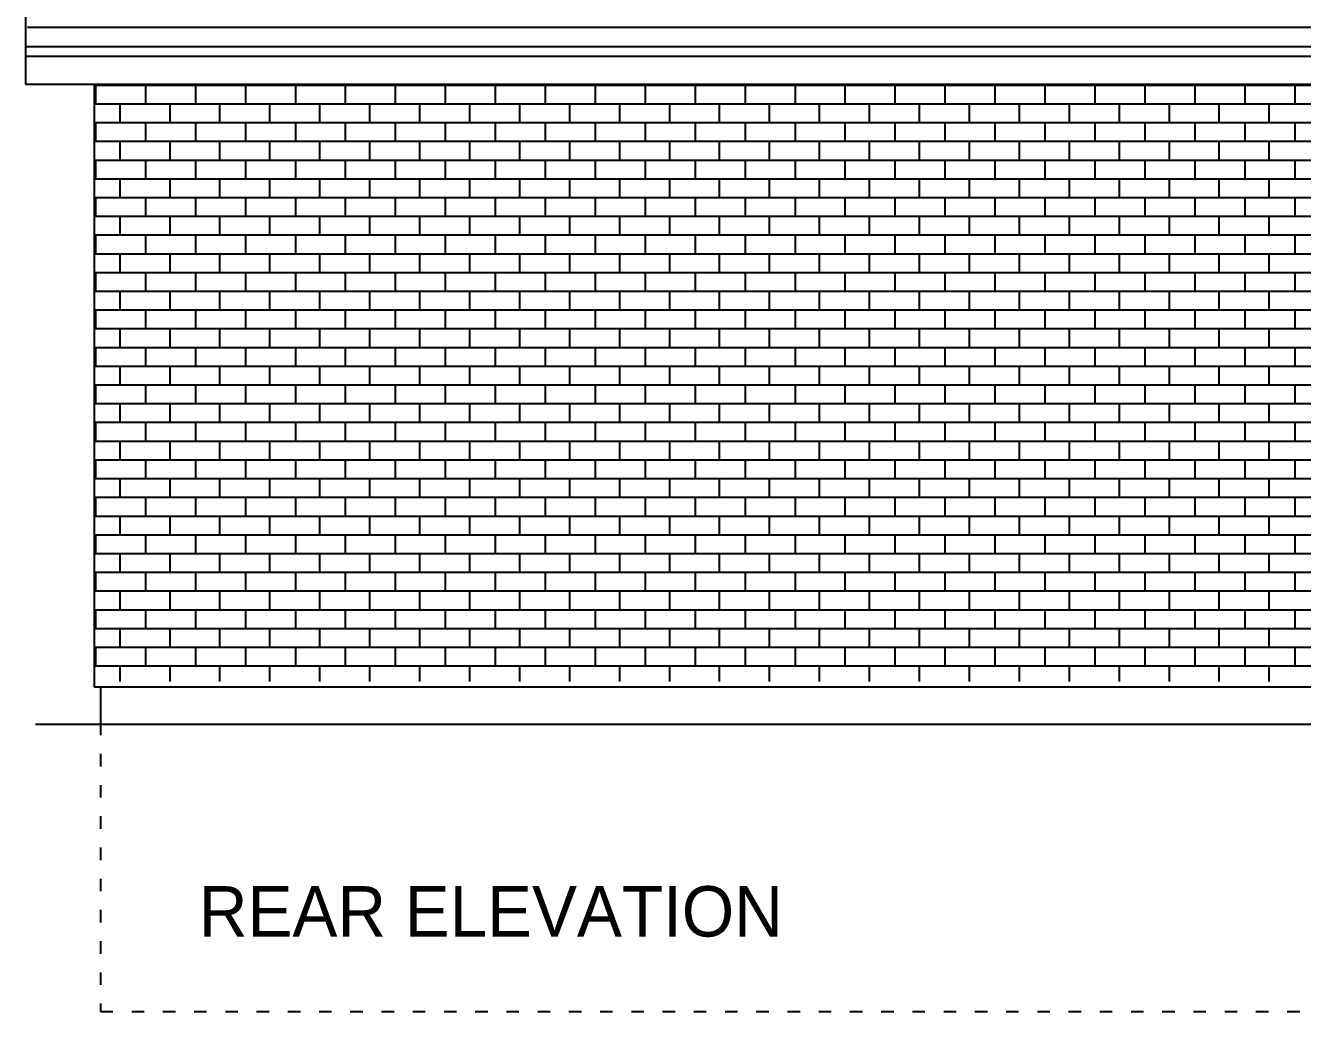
# Model space of a CAD drawing. Extents: x -51 to 454, y 1104 to 1419.
# Drawn here: x -51 to 153.4, y 1104.5 to 1262.4 of the extents above; entities that cross this region are included whole.
import ezdxf

# ---------------------------------------------------------------- set-up
doc = ezdxf.new("R2010")
doc.units = 0
doc.linetypes.add('SMALL', pattern=[5, 2, -3])
for name, color, linetype in [('LAYER_15', 15, 'CONTINUOUS'), ('LAYER_2', 2, 'CONTINUOUS'), ('LAYER_4', 4, 'CONTINUOUS')]:
    doc.layers.add(name, color=color, linetype=linetype)

msp = doc.modelspace()

# ---------------------------------------------------------------- linework, layer by layer
at = {"layer": 'LAYER_15'}
for p, q in [((-50.68, 1262.13), (9.32, 1262.13)), ((9.32, 1262.13), (69.32, 1262.13)), ((69.32, 1262.13), (129.32, 1262.13)), ((129.32, 1262.13), (189.32, 1262.13)), ((-39.8, 1252.84), (-15.8, 1252.84)), ((-39.8, 1252.84), (-39.8, 1249.84)), ((-31.8, 1252.84), (-31.8, 1249.84)), ((-23.8, 1252.84), (-23.8, 1249.84)), ((-15.8, 1252.84), (8.2, 1252.84)), ((-15.8, 1252.84), (-15.8, 1249.84)), ((-7.8, 1252.84), (-7.8, 1249.84)), ((0.2, 1252.84), (0.2, 1249.84)), ((8.2, 1252.84), (32.2, 1252.84)), ((8.2, 1252.84), (8.2, 1249.84)), ((16.2, 1252.84), (16.2, 1249.84)), ((24.2, 1252.84), (24.2, 1249.84)), ((32.2, 1252.84), (56.2, 1252.84)), ((32.2, 1252.84), (32.2, 1249.84)), ((40.2, 1252.84), (40.2, 1249.84)), ((48.2, 1252.84), (48.2, 1249.84)), ((56.2, 1252.84), (80.2, 1252.84)), ((56.2, 1252.84), (56.2, 1249.84)), ((64.2, 1252.84), (64.2, 1249.84)), ((72.2, 1252.84), (72.2, 1249.84)), ((80.2, 1252.84), (104.2, 1252.84)), ((80.2, 1252.84), (80.2, 1249.84)), ((88.2, 1252.84), (88.2, 1249.84)), ((96.2, 1252.84), (96.2, 1249.84)), ((104.2, 1252.84), (128.2, 1252.84)), ((104.2, 1252.84), (104.2, 1249.84)), ((112.2, 1252.84), (112.2, 1249.84)), ((120.2, 1252.84), (120.2, 1249.84)), ((128.2, 1252.84), (152.2, 1252.84)), ((128.2, 1252.84), (128.2, 1249.84)), ((136.2, 1252.84), (136.2, 1249.84)), ((144.2, 1252.84), (144.2, 1249.84)), ((152.2, 1252.84), (176.2, 1252.84)), ((152.2, 1252.84), (152.2, 1249.84)), ((-39.8, 1249.84), (-15.8, 1249.84)), ((-35.92, 1249.84), (-35.92, 1246.84)), ((-27.92, 1249.84), (-27.92, 1246.84)), ((-19.92, 1249.84), (-19.92, 1246.84)), ((-15.8, 1249.84), (8.2, 1249.84)), ((-11.92, 1249.84), (-11.92, 1246.84)), ((-3.92, 1249.84), (-3.92, 1246.84)), ((4.08, 1249.84), (4.08, 1246.84)), ((8.2, 1249.84), (32.2, 1249.84)), ((12.08, 1249.84), (12.08, 1246.84)), ((20.08, 1249.84), (20.08, 1246.84)), ((28.08, 1249.84), (28.08, 1246.84)), ((32.2, 1249.84), (56.2, 1249.84)), ((36.08, 1249.84), (36.08, 1246.84)), ((44.08, 1249.84), (44.08, 1246.84)), ((52.08, 1249.84), (52.08, 1246.84)), ((56.2, 1249.84), (80.2, 1249.84)), ((60.08, 1249.84), (60.08, 1246.84)), ((68.08, 1249.84), (68.08, 1246.84)), ((76.08, 1249.84), (76.08, 1246.84)), ((80.2, 1249.84), (104.2, 1249.84)), ((84.08, 1249.84), (84.08, 1246.84)), ((92.08, 1249.84), (92.08, 1246.84)), ((100.08, 1249.84), (100.08, 1246.84)), ((104.2, 1249.84), (128.2, 1249.84)), ((108.08, 1249.84), (108.08, 1246.84)), ((116.08, 1249.84), (116.08, 1246.84)), ((124.08, 1249.84), (124.08, 1246.84)), ((128.2, 1249.84), (152.2, 1249.84)), ((132.08, 1249.84), (132.08, 1246.84)), ((140.08, 1249.84), (140.08, 1246.84)), ((148.08, 1249.84), (148.08, 1246.84)), ((152.2, 1249.84), (176.2, 1249.84)), ((-39.8, 1246.84), (-15.8, 1246.84)), ((-39.8, 1246.84), (-39.8, 1243.84)), ((-31.8, 1246.84), (-31.8, 1243.84)), ((-23.8, 1246.84), (-23.8, 1243.84)), ((-15.8, 1246.84), (8.2, 1246.84)), ((-15.8, 1246.84), (-15.8, 1243.84)), ((-7.8, 1246.84), (-7.8, 1243.84)), ((0.2, 1246.84), (0.2, 1243.84)), ((8.2, 1246.84), (32.2, 1246.84)), ((8.2, 1246.84), (8.2, 1243.84)), ((16.2, 1246.84), (16.2, 1243.84)), ((24.2, 1246.84), (24.2, 1243.84)), ((32.2, 1246.84), (56.2, 1246.84)), ((32.2, 1246.84), (32.2, 1243.84)), ((40.2, 1246.84), (40.2, 1243.84)), ((48.2, 1246.84), (48.2, 1243.84)), ((56.2, 1246.84), (80.2, 1246.84)), ((56.2, 1246.84), (56.2, 1243.84)), ((64.2, 1246.84), (64.2, 1243.84)), ((72.2, 1246.84), (72.2, 1243.84)), ((80.2, 1246.84), (104.2, 1246.84)), ((80.2, 1246.84), (80.2, 1243.84)), ((88.2, 1246.84), (88.2, 1243.84)), ((96.2, 1246.84), (96.2, 1243.84)), ((104.2, 1246.84), (128.2, 1246.84)), ((104.2, 1246.84), (104.2, 1243.84)), ((112.2, 1246.84), (112.2, 1243.84)), ((120.2, 1246.84), (120.2, 1243.84)), ((128.2, 1246.84), (152.2, 1246.84)), ((128.2, 1246.84), (128.2, 1243.84)), ((136.2, 1246.84), (136.2, 1243.84)), ((144.2, 1246.84), (144.2, 1243.84)), ((152.2, 1246.84), (176.2, 1246.84)), ((152.2, 1246.84), (152.2, 1243.84)), ((-39.8, 1243.84), (-15.8, 1243.84)), ((-35.92, 1243.84), (-35.92, 1240.84)), ((-27.92, 1243.84), (-27.92, 1240.84)), ((-19.92, 1243.84), (-19.92, 1240.84)), ((-15.8, 1243.84), (8.2, 1243.84)), ((-11.92, 1243.84), (-11.92, 1240.84)), ((-3.92, 1243.84), (-3.92, 1240.84)), ((4.08, 1243.84), (4.08, 1240.84)), ((8.2, 1243.84), (32.2, 1243.84)), ((12.08, 1243.84), (12.08, 1240.84)), ((20.08, 1243.84), (20.08, 1240.84)), ((28.08, 1243.84), (28.08, 1240.84)), ((32.2, 1243.84), (56.2, 1243.84)), ((36.08, 1243.84), (36.08, 1240.84)), ((44.08, 1243.84), (44.08, 1240.84)), ((52.08, 1243.84), (52.08, 1240.84)), ((56.2, 1243.84), (80.2, 1243.84)), ((60.08, 1243.84), (60.08, 1240.84)), ((68.08, 1243.84), (68.08, 1240.84)), ((76.08, 1243.84), (76.08, 1240.84)), ((80.2, 1243.84), (104.2, 1243.84)), ((84.08, 1243.84), (84.08, 1240.84)), ((92.08, 1243.84), (92.08, 1240.84)), ((100.08, 1243.84), (100.08, 1240.84)), ((104.2, 1243.84), (128.2, 1243.84)), ((108.08, 1243.84), (108.08, 1240.84)), ((116.08, 1243.84), (116.08, 1240.84)), ((124.08, 1243.84), (124.08, 1240.84)), ((128.2, 1243.84), (152.2, 1243.84)), ((132.08, 1243.84), (132.08, 1240.84)), ((140.08, 1243.84), (140.08, 1240.84)), ((148.08, 1243.84), (148.08, 1240.84)), ((152.2, 1243.84), (176.2, 1243.84)), ((-39.8, 1240.84), (-15.8, 1240.84)), ((-39.8, 1240.84), (-39.8, 1237.84)), ((-31.8, 1240.84), (-31.8, 1237.84)), ((-23.8, 1240.84), (-23.8, 1237.84)), ((-15.8, 1240.84), (8.2, 1240.84)), ((-15.8, 1240.84), (-15.8, 1237.84)), ((-7.8, 1240.84), (-7.8, 1237.84)), ((0.2, 1240.84), (0.2, 1237.84)), ((8.2, 1240.84), (32.2, 1240.84)), ((8.2, 1240.84), (8.2, 1237.84)), ((16.2, 1240.84), (16.2, 1237.84)), ((24.2, 1240.84), (24.2, 1237.84)), ((32.2, 1240.84), (56.2, 1240.84)), ((32.2, 1240.84), (32.2, 1237.84)), ((40.2, 1240.84), (40.2, 1237.84)), ((48.2, 1240.84), (48.2, 1237.84)), ((56.2, 1240.84), (80.2, 1240.84)), ((56.2, 1240.84), (56.2, 1237.84)), ((64.2, 1240.84), (64.2, 1237.84)), ((72.2, 1240.84), (72.2, 1237.84)), ((80.2, 1240.84), (104.2, 1240.84)), ((80.2, 1240.84), (80.2, 1237.84)), ((88.2, 1240.84), (88.2, 1237.84)), ((96.2, 1240.84), (96.2, 1237.84)), ((104.2, 1240.84), (128.2, 1240.84)), ((104.2, 1240.84), (104.2, 1237.84)), ((112.2, 1240.84), (112.2, 1237.84)), ((120.2, 1240.84), (120.2, 1237.84)), ((128.2, 1240.84), (152.2, 1240.84)), ((128.2, 1240.84), (128.2, 1237.84)), ((136.2, 1240.84), (136.2, 1237.84)), ((144.2, 1240.84), (144.2, 1237.84)), ((152.2, 1240.84), (176.2, 1240.84)), ((152.2, 1240.84), (152.2, 1237.84)), ((-39.8, 1237.84), (-15.8, 1237.84)), ((-35.92, 1237.84), (-35.92, 1234.84)), ((-27.92, 1237.84), (-27.92, 1234.84)), ((-19.92, 1237.84), (-19.92, 1234.84)), ((-15.8, 1237.84), (8.2, 1237.84)), ((-11.92, 1237.84), (-11.92, 1234.84)), ((-3.92, 1237.84), (-3.92, 1234.84)), ((4.08, 1237.84), (4.08, 1234.84)), ((8.2, 1237.84), (32.2, 1237.84)), ((12.08, 1237.84), (12.08, 1234.84)), ((20.08, 1237.84), (20.08, 1234.84)), ((28.08, 1237.84), (28.08, 1234.84)), ((32.2, 1237.84), (56.2, 1237.84)), ((36.08, 1237.84), (36.08, 1234.84)), ((44.08, 1237.84), (44.08, 1234.84)), ((52.08, 1237.84), (52.08, 1234.84)), ((56.2, 1237.84), (80.2, 1237.84)), ((60.08, 1237.84), (60.08, 1234.84)), ((68.08, 1237.84), (68.08, 1234.84)), ((76.08, 1237.84), (76.08, 1234.84)), ((80.2, 1237.84), (104.2, 1237.84)), ((84.08, 1237.84), (84.08, 1234.84)), ((92.08, 1237.84), (92.08, 1234.84)), ((100.08, 1237.84), (100.08, 1234.84)), ((104.2, 1237.84), (128.2, 1237.84)), ((108.08, 1237.84), (108.08, 1234.84)), ((116.08, 1237.84), (116.08, 1234.84)), ((124.08, 1237.84), (124.08, 1234.84)), ((128.2, 1237.84), (152.2, 1237.84)), ((132.08, 1237.84), (132.08, 1234.84)), ((140.08, 1237.84), (140.08, 1234.84)), ((148.08, 1237.84), (148.08, 1234.84)), ((152.2, 1237.84), (176.2, 1237.84)), ((-39.8, 1234.84), (-15.8, 1234.84)), ((-39.8, 1234.84), (-39.8, 1231.84)), ((-31.8, 1234.84), (-31.8, 1231.84)), ((-23.8, 1234.84), (-23.8, 1231.84)), ((-15.8, 1234.84), (8.2, 1234.84)), ((-15.8, 1234.84), (-15.8, 1231.84)), ((-7.8, 1234.84), (-7.8, 1231.84)), ((0.2, 1234.84), (0.2, 1231.84)), ((8.2, 1234.84), (32.2, 1234.84)), ((8.2, 1234.84), (8.2, 1231.84)), ((16.2, 1234.84), (16.2, 1231.84)), ((24.2, 1234.84), (24.2, 1231.84)), ((32.2, 1234.84), (56.2, 1234.84)), ((32.2, 1234.84), (32.2, 1231.84)), ((40.2, 1234.84), (40.2, 1231.84)), ((48.2, 1234.84), (48.2, 1231.84)), ((56.2, 1234.84), (80.2, 1234.84)), ((56.2, 1234.84), (56.2, 1231.84)), ((64.2, 1234.84), (64.2, 1231.84)), ((72.2, 1234.84), (72.2, 1231.84)), ((80.2, 1234.84), (104.2, 1234.84)), ((80.2, 1234.84), (80.2, 1231.84)), ((88.2, 1234.84), (88.2, 1231.84)), ((96.2, 1234.84), (96.2, 1231.84)), ((104.2, 1234.84), (128.2, 1234.84)), ((104.2, 1234.84), (104.2, 1231.84)), ((112.2, 1234.84), (112.2, 1231.84)), ((120.2, 1234.84), (120.2, 1231.84)), ((128.2, 1234.84), (152.2, 1234.84)), ((128.2, 1234.84), (128.2, 1231.84)), ((136.2, 1234.84), (136.2, 1231.84)), ((144.2, 1234.84), (144.2, 1231.84)), ((152.2, 1234.84), (176.2, 1234.84)), ((152.2, 1234.84), (152.2, 1231.84)), ((-39.8, 1231.84), (-15.8, 1231.84)), ((-35.92, 1231.84), (-35.92, 1228.84)), ((-27.92, 1231.84), (-27.92, 1228.84)), ((-19.92, 1231.84), (-19.92, 1228.84)), ((-15.8, 1231.84), (8.2, 1231.84)), ((-11.92, 1231.84), (-11.92, 1228.84)), ((-3.92, 1231.84), (-3.92, 1228.84)), ((4.08, 1231.84), (4.08, 1228.84)), ((8.2, 1231.84), (32.2, 1231.84)), ((12.08, 1231.84), (12.08, 1228.84)), ((20.08, 1231.84), (20.08, 1228.84)), ((28.08, 1231.84), (28.08, 1228.84)), ((32.2, 1231.84), (56.2, 1231.84)), ((36.08, 1231.84), (36.08, 1228.84)), ((44.08, 1231.84), (44.08, 1228.84)), ((52.08, 1231.84), (52.08, 1228.84)), ((56.2, 1231.84), (80.2, 1231.84)), ((60.08, 1231.84), (60.08, 1228.84)), ((68.08, 1231.84), (68.08, 1228.84)), ((76.08, 1231.84), (76.08, 1228.84)), ((80.2, 1231.84), (104.2, 1231.84)), ((84.08, 1231.84), (84.08, 1228.84)), ((92.08, 1231.84), (92.08, 1228.84)), ((100.08, 1231.84), (100.08, 1228.84)), ((104.2, 1231.84), (128.2, 1231.84)), ((108.08, 1231.84), (108.08, 1228.84)), ((116.08, 1231.84), (116.08, 1228.84)), ((124.08, 1231.84), (124.08, 1228.84)), ((128.2, 1231.84), (152.2, 1231.84)), ((132.08, 1231.84), (132.08, 1228.84)), ((140.08, 1231.84), (140.08, 1228.84)), ((148.08, 1231.84), (148.08, 1228.84)), ((152.2, 1231.84), (176.2, 1231.84)), ((-39.8, 1228.84), (-15.8, 1228.84)), ((-39.8, 1228.84), (-39.8, 1225.84)), ((-31.8, 1228.84), (-31.8, 1225.84)), ((-23.8, 1228.84), (-23.8, 1225.84)), ((-15.8, 1228.84), (8.2, 1228.84)), ((-15.8, 1228.84), (-15.8, 1225.84)), ((-7.8, 1228.84), (-7.8, 1225.84)), ((0.2, 1228.84), (0.2, 1225.84)), ((8.2, 1228.84), (32.2, 1228.84)), ((8.2, 1228.84), (8.2, 1225.84)), ((16.2, 1228.84), (16.2, 1225.84)), ((24.2, 1228.84), (24.2, 1225.84)), ((32.2, 1228.84), (56.2, 1228.84)), ((32.2, 1228.84), (32.2, 1225.84)), ((40.2, 1228.84), (40.2, 1225.84)), ((48.2, 1228.84), (48.2, 1225.84)), ((56.2, 1228.84), (80.2, 1228.84)), ((56.2, 1228.84), (56.2, 1225.84)), ((64.2, 1228.84), (64.2, 1225.84)), ((72.2, 1228.84), (72.2, 1225.84)), ((80.2, 1228.84), (104.2, 1228.84)), ((80.2, 1228.84), (80.2, 1225.84)), ((88.2, 1228.84), (88.2, 1225.84)), ((96.2, 1228.84), (96.2, 1225.84)), ((104.2, 1228.84), (128.2, 1228.84)), ((104.2, 1228.84), (104.2, 1225.84)), ((112.2, 1228.84), (112.2, 1225.84)), ((120.2, 1228.84), (120.2, 1225.84)), ((128.2, 1228.84), (152.2, 1228.84)), ((128.2, 1228.84), (128.2, 1225.84)), ((136.2, 1228.84), (136.2, 1225.84)), ((144.2, 1228.84), (144.2, 1225.84)), ((152.2, 1228.84), (176.2, 1228.84)), ((152.2, 1228.84), (152.2, 1225.84)), ((-39.8, 1225.84), (-15.8, 1225.84)), ((-35.92, 1225.84), (-35.92, 1222.84)), ((-27.92, 1225.84), (-27.92, 1222.84)), ((-19.92, 1225.84), (-19.92, 1222.84)), ((-15.8, 1225.84), (8.2, 1225.84)), ((-11.92, 1225.84), (-11.92, 1222.84)), ((-3.92, 1225.84), (-3.92, 1222.84)), ((4.08, 1225.84), (4.08, 1222.84)), ((8.2, 1225.84), (32.2, 1225.84)), ((12.08, 1225.84), (12.08, 1222.84)), ((20.08, 1225.84), (20.08, 1222.84)), ((28.08, 1225.84), (28.08, 1222.84)), ((32.2, 1225.84), (56.2, 1225.84)), ((36.08, 1225.84), (36.08, 1222.84)), ((44.08, 1225.84), (44.08, 1222.84)), ((52.08, 1225.84), (52.08, 1222.84)), ((56.2, 1225.84), (80.2, 1225.84)), ((60.08, 1225.84), (60.08, 1222.84)), ((68.08, 1225.84), (68.08, 1222.84)), ((76.08, 1225.84), (76.08, 1222.84)), ((80.2, 1225.84), (104.2, 1225.84)), ((84.08, 1225.84), (84.08, 1222.84)), ((92.08, 1225.84), (92.08, 1222.84)), ((100.08, 1225.84), (100.08, 1222.84)), ((104.2, 1225.84), (128.2, 1225.84)), ((108.08, 1225.84), (108.08, 1222.84)), ((116.08, 1225.84), (116.08, 1222.84)), ((124.08, 1225.84), (124.08, 1222.84)), ((128.2, 1225.84), (152.2, 1225.84)), ((132.08, 1225.84), (132.08, 1222.84)), ((140.08, 1225.84), (140.08, 1222.84)), ((148.08, 1225.84), (148.08, 1222.84)), ((152.2, 1225.84), (176.2, 1225.84)), ((-39.8, 1222.84), (-15.8, 1222.84)), ((-39.8, 1222.84), (-39.8, 1219.84)), ((-31.8, 1222.84), (-31.8, 1219.84)), ((-23.8, 1222.84), (-23.8, 1219.84)), ((-15.8, 1222.84), (8.2, 1222.84)), ((-15.8, 1222.84), (-15.8, 1219.84)), ((-7.8, 1222.84), (-7.8, 1219.84)), ((0.2, 1222.84), (0.2, 1219.84)), ((8.2, 1222.84), (32.2, 1222.84)), ((8.2, 1222.84), (8.2, 1219.84)), ((16.2, 1222.84), (16.2, 1219.84)), ((24.2, 1222.84), (24.2, 1219.84)), ((32.2, 1222.84), (56.2, 1222.84)), ((32.2, 1222.84), (32.2, 1219.84)), ((40.2, 1222.84), (40.2, 1219.84)), ((48.2, 1222.84), (48.2, 1219.84)), ((56.2, 1222.84), (80.2, 1222.84)), ((56.2, 1222.84), (56.2, 1219.84)), ((64.2, 1222.84), (64.2, 1219.84)), ((72.2, 1222.84), (72.2, 1219.84)), ((80.2, 1222.84), (104.2, 1222.84)), ((80.2, 1222.84), (80.2, 1219.84)), ((88.2, 1222.84), (88.2, 1219.84)), ((96.2, 1222.84), (96.2, 1219.84)), ((104.2, 1222.84), (128.2, 1222.84)), ((104.2, 1222.84), (104.2, 1219.84)), ((112.2, 1222.84), (112.2, 1219.84)), ((120.2, 1222.84), (120.2, 1219.84)), ((128.2, 1222.84), (152.2, 1222.84)), ((128.2, 1222.84), (128.2, 1219.84)), ((136.2, 1222.84), (136.2, 1219.84)), ((144.2, 1222.84), (144.2, 1219.84)), ((152.2, 1222.84), (176.2, 1222.84)), ((152.2, 1222.84), (152.2, 1219.84)), ((-39.8, 1219.84), (-15.8, 1219.84)), ((-35.92, 1219.84), (-35.92, 1216.84)), ((-27.92, 1219.84), (-27.92, 1216.84)), ((-19.92, 1219.84), (-19.92, 1216.84)), ((-15.8, 1219.84), (8.2, 1219.84)), ((-11.92, 1219.84), (-11.92, 1216.84)), ((-3.92, 1219.84), (-3.92, 1216.84)), ((4.08, 1219.84), (4.08, 1216.84)), ((8.2, 1219.84), (32.2, 1219.84)), ((12.08, 1219.84), (12.08, 1216.84)), ((20.08, 1219.84), (20.08, 1216.84)), ((28.08, 1219.84), (28.08, 1216.84)), ((32.2, 1219.84), (56.2, 1219.84)), ((36.08, 1219.84), (36.08, 1216.84)), ((44.08, 1219.84), (44.08, 1216.84)), ((52.08, 1219.84), (52.08, 1216.84)), ((56.2, 1219.84), (80.2, 1219.84)), ((60.08, 1219.84), (60.08, 1216.84)), ((68.08, 1219.84), (68.08, 1216.84)), ((76.08, 1219.84), (76.08, 1216.84)), ((80.2, 1219.84), (104.2, 1219.84)), ((84.08, 1219.84), (84.08, 1216.84)), ((92.08, 1219.84), (92.08, 1216.84)), ((100.08, 1219.84), (100.08, 1216.84)), ((104.2, 1219.84), (128.2, 1219.84)), ((108.08, 1219.84), (108.08, 1216.84)), ((116.08, 1219.84), (116.08, 1216.84)), ((124.08, 1219.84), (124.08, 1216.84)), ((128.2, 1219.84), (152.2, 1219.84)), ((132.08, 1219.84), (132.08, 1216.84)), ((140.08, 1219.84), (140.08, 1216.84)), ((148.08, 1219.84), (148.08, 1216.84)), ((152.2, 1219.84), (176.2, 1219.84)), ((-39.8, 1216.84), (-15.8, 1216.84)), ((-39.8, 1216.84), (-39.8, 1213.84)), ((-31.8, 1216.84), (-31.8, 1213.84)), ((-23.8, 1216.84), (-23.8, 1213.84)), ((-15.8, 1216.84), (8.2, 1216.84)), ((-15.8, 1216.84), (-15.8, 1213.84)), ((-7.8, 1216.84), (-7.8, 1213.84)), ((0.2, 1216.84), (0.2, 1213.84)), ((8.2, 1216.84), (32.2, 1216.84)), ((8.2, 1216.84), (8.2, 1213.84)), ((16.2, 1216.84), (16.2, 1213.84)), ((24.2, 1216.84), (24.2, 1213.84)), ((32.2, 1216.84), (56.2, 1216.84)), ((32.2, 1216.84), (32.2, 1213.84)), ((40.2, 1216.84), (40.2, 1213.84)), ((48.2, 1216.84), (48.2, 1213.84)), ((56.2, 1216.84), (80.2, 1216.84)), ((56.2, 1216.84), (56.2, 1213.84)), ((64.2, 1216.84), (64.2, 1213.84)), ((72.2, 1216.84), (72.2, 1213.84)), ((80.2, 1216.84), (104.2, 1216.84)), ((80.2, 1216.84), (80.2, 1213.84)), ((88.2, 1216.84), (88.2, 1213.84)), ((96.2, 1216.84), (96.2, 1213.84)), ((104.2, 1216.84), (128.2, 1216.84)), ((104.2, 1216.84), (104.2, 1213.84)), ((112.2, 1216.84), (112.2, 1213.84)), ((120.2, 1216.84), (120.2, 1213.84)), ((128.2, 1216.84), (152.2, 1216.84)), ((128.2, 1216.84), (128.2, 1213.84)), ((136.2, 1216.84), (136.2, 1213.84)), ((144.2, 1216.84), (144.2, 1213.84)), ((152.2, 1216.84), (176.2, 1216.84)), ((152.2, 1216.84), (152.2, 1213.84)), ((-39.8, 1213.84), (-15.8, 1213.84)), ((-35.92, 1213.84), (-35.92, 1210.84)), ((-27.92, 1213.84), (-27.92, 1210.84)), ((-19.92, 1213.84), (-19.92, 1210.84)), ((-15.8, 1213.84), (8.2, 1213.84)), ((-11.92, 1213.84), (-11.92, 1210.84)), ((-3.92, 1213.84), (-3.92, 1210.84)), ((4.08, 1213.84), (4.08, 1210.84)), ((8.2, 1213.84), (32.2, 1213.84)), ((12.08, 1213.84), (12.08, 1210.84)), ((20.08, 1213.84), (20.08, 1210.84)), ((28.08, 1213.84), (28.08, 1210.84)), ((32.2, 1213.84), (56.2, 1213.84)), ((36.08, 1213.84), (36.08, 1210.84)), ((44.08, 1213.84), (44.08, 1210.84)), ((52.08, 1213.84), (52.08, 1210.84)), ((56.2, 1213.84), (80.2, 1213.84)), ((60.08, 1213.84), (60.08, 1210.84)), ((68.08, 1213.84), (68.08, 1210.84)), ((76.08, 1213.84), (76.08, 1210.84)), ((80.2, 1213.84), (104.2, 1213.84)), ((84.08, 1213.84), (84.08, 1210.84)), ((92.08, 1213.84), (92.08, 1210.84)), ((100.08, 1213.84), (100.08, 1210.84)), ((104.2, 1213.84), (128.2, 1213.84)), ((108.08, 1213.84), (108.08, 1210.84)), ((116.08, 1213.84), (116.08, 1210.84)), ((124.08, 1213.84), (124.08, 1210.84)), ((128.2, 1213.84), (152.2, 1213.84)), ((132.08, 1213.84), (132.08, 1210.84)), ((140.08, 1213.84), (140.08, 1210.84)), ((148.08, 1213.84), (148.08, 1210.84)), ((152.2, 1213.84), (176.2, 1213.84)), ((-39.8, 1210.84), (-15.8, 1210.84)), ((-39.8, 1210.84), (-39.8, 1207.84)), ((-31.8, 1210.84), (-31.8, 1207.84)), ((-23.8, 1210.84), (-23.8, 1207.84)), ((-15.8, 1210.84), (8.2, 1210.84)), ((-15.8, 1210.84), (-15.8, 1207.84)), ((-7.8, 1210.84), (-7.8, 1207.84)), ((0.2, 1210.84), (0.2, 1207.84)), ((8.2, 1210.84), (32.2, 1210.84)), ((8.2, 1210.84), (8.2, 1207.84)), ((16.2, 1210.84), (16.2, 1207.84)), ((24.2, 1210.84), (24.2, 1207.84)), ((32.2, 1210.84), (56.2, 1210.84)), ((32.2, 1210.84), (32.2, 1207.84)), ((40.2, 1210.84), (40.2, 1207.84)), ((48.2, 1210.84), (48.2, 1207.84)), ((56.2, 1210.84), (80.2, 1210.84)), ((56.2, 1210.84), (56.2, 1207.84)), ((64.2, 1210.84), (64.2, 1207.84)), ((72.2, 1210.84), (72.2, 1207.84)), ((80.2, 1210.84), (104.2, 1210.84)), ((80.2, 1210.84), (80.2, 1207.84)), ((88.2, 1210.84), (88.2, 1207.84)), ((96.2, 1210.84), (96.2, 1207.84)), ((104.2, 1210.84), (128.2, 1210.84)), ((104.2, 1210.84), (104.2, 1207.84)), ((112.2, 1210.84), (112.2, 1207.84)), ((120.2, 1210.84), (120.2, 1207.84)), ((128.2, 1210.84), (152.2, 1210.84)), ((128.2, 1210.84), (128.2, 1207.84)), ((136.2, 1210.84), (136.2, 1207.84)), ((144.2, 1210.84), (144.2, 1207.84)), ((152.2, 1210.84), (176.2, 1210.84)), ((152.2, 1210.84), (152.2, 1207.84)), ((-39.8, 1207.84), (-15.8, 1207.84)), ((-35.92, 1207.84), (-35.92, 1204.84)), ((-27.92, 1207.84), (-27.92, 1204.84)), ((-19.92, 1207.84), (-19.92, 1204.84)), ((-15.8, 1207.84), (8.2, 1207.84)), ((-11.92, 1207.84), (-11.92, 1204.84)), ((-3.92, 1207.84), (-3.92, 1204.84)), ((4.08, 1207.84), (4.08, 1204.84)), ((8.2, 1207.84), (32.2, 1207.84)), ((12.08, 1207.84), (12.08, 1204.84)), ((20.08, 1207.84), (20.08, 1204.84)), ((28.08, 1207.84), (28.08, 1204.84)), ((32.2, 1207.84), (56.2, 1207.84)), ((36.08, 1207.84), (36.08, 1204.84)), ((44.08, 1207.84), (44.08, 1204.84)), ((52.08, 1207.84), (52.08, 1204.84)), ((56.2, 1207.84), (80.2, 1207.84)), ((60.08, 1207.84), (60.08, 1204.84)), ((68.08, 1207.84), (68.08, 1204.84)), ((76.08, 1207.84), (76.08, 1204.84)), ((80.2, 1207.84), (104.2, 1207.84)), ((84.08, 1207.84), (84.08, 1204.84)), ((92.08, 1207.84), (92.08, 1204.84)), ((100.08, 1207.84), (100.08, 1204.84)), ((104.2, 1207.84), (128.2, 1207.84)), ((108.08, 1207.84), (108.08, 1204.84)), ((116.08, 1207.84), (116.08, 1204.84)), ((124.08, 1207.84), (124.08, 1204.84)), ((128.2, 1207.84), (152.2, 1207.84)), ((132.08, 1207.84), (132.08, 1204.84)), ((140.08, 1207.84), (140.08, 1204.84)), ((148.08, 1207.84), (148.08, 1204.84)), ((152.2, 1207.84), (176.2, 1207.84)), ((-39.8, 1204.84), (-15.8, 1204.84)), ((-39.8, 1204.84), (-39.8, 1201.84)), ((-31.8, 1204.84), (-31.8, 1201.84)), ((-23.8, 1204.84), (-23.8, 1201.84)), ((-15.8, 1204.84), (8.2, 1204.84)), ((-15.8, 1204.84), (-15.8, 1201.84)), ((-7.8, 1204.84), (-7.8, 1201.84)), ((0.2, 1204.84), (0.2, 1201.84)), ((8.2, 1204.84), (32.2, 1204.84)), ((8.2, 1204.84), (8.2, 1201.84)), ((16.2, 1204.84), (16.2, 1201.84)), ((24.2, 1204.84), (24.2, 1201.84)), ((32.2, 1204.84), (56.2, 1204.84)), ((32.2, 1204.84), (32.2, 1201.84)), ((40.2, 1204.84), (40.2, 1201.84)), ((48.2, 1204.84), (48.2, 1201.84)), ((56.2, 1204.84), (80.2, 1204.84)), ((56.2, 1204.84), (56.2, 1201.84)), ((64.2, 1204.84), (64.2, 1201.84)), ((72.2, 1204.84), (72.2, 1201.84)), ((80.2, 1204.84), (104.2, 1204.84)), ((80.2, 1204.84), (80.2, 1201.84)), ((88.2, 1204.84), (88.2, 1201.84)), ((96.2, 1204.84), (96.2, 1201.84)), ((104.2, 1204.84), (128.2, 1204.84)), ((104.2, 1204.84), (104.2, 1201.84)), ((112.2, 1204.84), (112.2, 1201.84)), ((120.2, 1204.84), (120.2, 1201.84)), ((128.2, 1204.84), (152.2, 1204.84)), ((128.2, 1204.84), (128.2, 1201.84)), ((136.2, 1204.84), (136.2, 1201.84)), ((144.2, 1204.84), (144.2, 1201.84)), ((152.2, 1204.84), (176.2, 1204.84)), ((152.2, 1204.84), (152.2, 1201.84)), ((-39.8, 1201.84), (-15.8, 1201.84)), ((-35.92, 1201.84), (-35.92, 1198.84)), ((-27.92, 1201.84), (-27.92, 1198.84)), ((-19.92, 1201.84), (-19.92, 1198.84)), ((-15.8, 1201.84), (8.2, 1201.84)), ((-11.92, 1201.84), (-11.92, 1198.84)), ((-3.92, 1201.84), (-3.92, 1198.84)), ((4.08, 1201.84), (4.08, 1198.84)), ((8.2, 1201.84), (32.2, 1201.84)), ((12.08, 1201.84), (12.08, 1198.84)), ((20.08, 1201.84), (20.08, 1198.84)), ((28.08, 1201.84), (28.08, 1198.84)), ((32.2, 1201.84), (56.2, 1201.84)), ((36.08, 1201.84), (36.08, 1198.84)), ((44.08, 1201.84), (44.08, 1198.84)), ((52.08, 1201.84), (52.08, 1198.84)), ((56.2, 1201.84), (80.2, 1201.84)), ((60.08, 1201.84), (60.08, 1198.84)), ((68.08, 1201.84), (68.08, 1198.84)), ((76.08, 1201.84), (76.08, 1198.84)), ((80.2, 1201.84), (104.2, 1201.84)), ((84.08, 1201.84), (84.08, 1198.84)), ((92.08, 1201.84), (92.08, 1198.84)), ((100.08, 1201.84), (100.08, 1198.84)), ((104.2, 1201.84), (128.2, 1201.84)), ((108.08, 1201.84), (108.08, 1198.84)), ((116.08, 1201.84), (116.08, 1198.84)), ((124.08, 1201.84), (124.08, 1198.84)), ((128.2, 1201.84), (152.2, 1201.84)), ((132.08, 1201.84), (132.08, 1198.84)), ((140.08, 1201.84), (140.08, 1198.84)), ((148.08, 1201.84), (148.08, 1198.84)), ((152.2, 1201.84), (176.2, 1201.84)), ((-39.8, 1198.84), (-15.8, 1198.84)), ((-39.8, 1198.84), (-39.8, 1195.84)), ((-31.8, 1198.84), (-31.8, 1195.84)), ((-23.8, 1198.84), (-23.8, 1195.84)), ((-15.8, 1198.84), (8.2, 1198.84)), ((-15.8, 1198.84), (-15.8, 1195.84)), ((-7.8, 1198.84), (-7.8, 1195.84)), ((0.2, 1198.84), (0.2, 1195.84)), ((8.2, 1198.84), (32.2, 1198.84)), ((8.2, 1198.84), (8.2, 1195.84)), ((16.2, 1198.84), (16.2, 1195.84)), ((24.2, 1198.84), (24.2, 1195.84)), ((32.2, 1198.84), (56.2, 1198.84)), ((32.2, 1198.84), (32.2, 1195.84)), ((40.2, 1198.84), (40.2, 1195.84)), ((48.2, 1198.84), (48.2, 1195.84)), ((56.2, 1198.84), (80.2, 1198.84)), ((56.2, 1198.84), (56.2, 1195.84)), ((64.2, 1198.84), (64.2, 1195.84)), ((72.2, 1198.84), (72.2, 1195.84)), ((80.2, 1198.84), (104.2, 1198.84)), ((80.2, 1198.84), (80.2, 1195.84)), ((88.2, 1198.84), (88.2, 1195.84)), ((96.2, 1198.84), (96.2, 1195.84)), ((104.2, 1198.84), (128.2, 1198.84)), ((104.2, 1198.84), (104.2, 1195.84)), ((112.2, 1198.84), (112.2, 1195.84)), ((120.2, 1198.84), (120.2, 1195.84)), ((128.2, 1198.84), (152.2, 1198.84)), ((128.2, 1198.84), (128.2, 1195.84)), ((136.2, 1198.84), (136.2, 1195.84)), ((144.2, 1198.84), (144.2, 1195.84)), ((152.2, 1198.84), (176.2, 1198.84)), ((152.2, 1198.84), (152.2, 1195.84)), ((-39.8, 1195.84), (-15.8, 1195.84)), ((-35.92, 1195.84), (-35.92, 1192.84)), ((-27.92, 1195.84), (-27.92, 1192.84)), ((-19.92, 1195.84), (-19.92, 1192.84)), ((-15.8, 1195.84), (8.2, 1195.84)), ((-11.92, 1195.84), (-11.92, 1192.84)), ((-3.92, 1195.84), (-3.92, 1192.84)), ((4.08, 1195.84), (4.08, 1192.84)), ((8.2, 1195.84), (32.2, 1195.84)), ((12.08, 1195.84), (12.08, 1192.84)), ((20.08, 1195.84), (20.08, 1192.84)), ((28.08, 1195.84), (28.08, 1192.84)), ((32.2, 1195.84), (56.2, 1195.84)), ((36.08, 1195.84), (36.08, 1192.84)), ((44.08, 1195.84), (44.08, 1192.84)), ((52.08, 1195.84), (52.08, 1192.84)), ((56.2, 1195.84), (80.2, 1195.84)), ((60.08, 1195.84), (60.08, 1192.84)), ((68.08, 1195.84), (68.08, 1192.84)), ((76.08, 1195.84), (76.08, 1192.84)), ((80.2, 1195.84), (104.2, 1195.84)), ((84.08, 1195.84), (84.08, 1192.84)), ((92.08, 1195.84), (92.08, 1192.84)), ((100.08, 1195.84), (100.08, 1192.84)), ((104.2, 1195.84), (128.2, 1195.84)), ((108.08, 1195.84), (108.08, 1192.84)), ((116.08, 1195.84), (116.08, 1192.84)), ((124.08, 1195.84), (124.08, 1192.84)), ((128.2, 1195.84), (152.2, 1195.84)), ((132.08, 1195.84), (132.08, 1192.84)), ((140.08, 1195.84), (140.08, 1192.84)), ((148.08, 1195.84), (148.08, 1192.84)), ((152.2, 1195.84), (176.2, 1195.84)), ((-39.8, 1192.84), (-15.8, 1192.84)), ((-39.8, 1192.84), (-39.8, 1189.84)), ((-31.8, 1192.84), (-31.8, 1189.84)), ((-23.8, 1192.84), (-23.8, 1189.84)), ((-15.8, 1192.84), (8.2, 1192.84)), ((-15.8, 1192.84), (-15.8, 1189.84)), ((-7.8, 1192.84), (-7.8, 1189.84)), ((0.2, 1192.84), (0.2, 1189.84)), ((8.2, 1192.84), (32.2, 1192.84)), ((8.2, 1192.84), (8.2, 1189.84)), ((16.2, 1192.84), (16.2, 1189.84)), ((24.2, 1192.84), (24.2, 1189.84)), ((32.2, 1192.84), (56.2, 1192.84)), ((32.2, 1192.84), (32.2, 1189.84)), ((40.2, 1192.84), (40.2, 1189.84)), ((48.2, 1192.84), (48.2, 1189.84)), ((56.2, 1192.84), (80.2, 1192.84)), ((56.2, 1192.84), (56.2, 1189.84)), ((64.2, 1192.84), (64.2, 1189.84)), ((72.2, 1192.84), (72.2, 1189.84)), ((80.2, 1192.84), (104.2, 1192.84)), ((80.2, 1192.84), (80.2, 1189.84)), ((88.2, 1192.84), (88.2, 1189.84)), ((96.2, 1192.84), (96.2, 1189.84)), ((104.2, 1192.84), (128.2, 1192.84)), ((104.2, 1192.84), (104.2, 1189.84)), ((112.2, 1192.84), (112.2, 1189.84)), ((120.2, 1192.84), (120.2, 1189.84)), ((128.2, 1192.84), (152.2, 1192.84)), ((128.2, 1192.84), (128.2, 1189.84)), ((136.2, 1192.84), (136.2, 1189.84)), ((144.2, 1192.84), (144.2, 1189.84)), ((152.2, 1192.84), (176.2, 1192.84)), ((152.2, 1192.84), (152.2, 1189.84)), ((-39.8, 1189.84), (-15.8, 1189.84)), ((-35.92, 1189.84), (-35.92, 1186.84)), ((-27.92, 1189.84), (-27.92, 1186.84)), ((-19.92, 1189.84), (-19.92, 1186.84)), ((-15.8, 1189.84), (8.2, 1189.84)), ((-11.92, 1189.84), (-11.92, 1186.84)), ((-3.92, 1189.84), (-3.92, 1186.84)), ((4.08, 1189.84), (4.08, 1186.84)), ((8.2, 1189.84), (32.2, 1189.84)), ((12.08, 1189.84), (12.08, 1186.84)), ((20.08, 1189.84), (20.08, 1186.84)), ((28.08, 1189.84), (28.08, 1186.84)), ((32.2, 1189.84), (56.2, 1189.84)), ((36.08, 1189.84), (36.08, 1186.84)), ((44.08, 1189.84), (44.08, 1186.84)), ((52.08, 1189.84), (52.08, 1186.84)), ((56.2, 1189.84), (80.2, 1189.84)), ((60.08, 1189.84), (60.08, 1186.84)), ((68.08, 1189.84), (68.08, 1186.84)), ((76.08, 1189.84), (76.08, 1186.84)), ((80.2, 1189.84), (104.2, 1189.84)), ((84.08, 1189.84), (84.08, 1186.84)), ((92.08, 1189.84), (92.08, 1186.84)), ((100.08, 1189.84), (100.08, 1186.84)), ((104.2, 1189.84), (128.2, 1189.84)), ((108.08, 1189.84), (108.08, 1186.84)), ((116.08, 1189.84), (116.08, 1186.84)), ((124.08, 1189.84), (124.08, 1186.84)), ((128.2, 1189.84), (152.2, 1189.84)), ((132.08, 1189.84), (132.08, 1186.84)), ((140.08, 1189.84), (140.08, 1186.84)), ((148.08, 1189.84), (148.08, 1186.84)), ((152.2, 1189.84), (176.2, 1189.84)), ((-39.8, 1186.84), (-15.8, 1186.84)), ((-39.8, 1186.84), (-39.8, 1183.84)), ((-31.8, 1186.84), (-31.8, 1183.84)), ((-23.8, 1186.84), (-23.8, 1183.84)), ((-15.8, 1186.84), (8.2, 1186.84)), ((-15.8, 1186.84), (-15.8, 1183.84)), ((-7.8, 1186.84), (-7.8, 1183.84)), ((0.2, 1186.84), (0.2, 1183.84)), ((8.2, 1186.84), (32.2, 1186.84)), ((8.2, 1186.84), (8.2, 1183.84)), ((16.2, 1186.84), (16.2, 1183.84)), ((24.2, 1186.84), (24.2, 1183.84)), ((32.2, 1186.84), (56.2, 1186.84)), ((32.2, 1186.84), (32.2, 1183.84)), ((40.2, 1186.84), (40.2, 1183.84)), ((48.2, 1186.84), (48.2, 1183.84)), ((56.2, 1186.84), (80.2, 1186.84)), ((56.2, 1186.84), (56.2, 1183.84)), ((64.2, 1186.84), (64.2, 1183.84)), ((72.2, 1186.84), (72.2, 1183.84)), ((80.2, 1186.84), (104.2, 1186.84)), ((80.2, 1186.84), (80.2, 1183.84)), ((88.2, 1186.84), (88.2, 1183.84)), ((96.2, 1186.84), (96.2, 1183.84)), ((104.2, 1186.84), (128.2, 1186.84)), ((104.2, 1186.84), (104.2, 1183.84)), ((112.2, 1186.84), (112.2, 1183.84)), ((120.2, 1186.84), (120.2, 1183.84)), ((128.2, 1186.84), (152.2, 1186.84)), ((128.2, 1186.84), (128.2, 1183.84)), ((136.2, 1186.84), (136.2, 1183.84)), ((144.2, 1186.84), (144.2, 1183.84)), ((152.2, 1186.84), (176.2, 1186.84)), ((152.2, 1186.84), (152.2, 1183.84)), ((-39.8, 1183.84), (-15.8, 1183.84)), ((-35.92, 1183.84), (-35.92, 1180.84)), ((-27.92, 1183.84), (-27.92, 1180.84)), ((-19.92, 1183.84), (-19.92, 1180.84)), ((-15.8, 1183.84), (8.2, 1183.84)), ((-11.92, 1183.84), (-11.92, 1180.84)), ((-3.92, 1183.84), (-3.92, 1180.84)), ((4.08, 1183.84), (4.08, 1180.84)), ((8.2, 1183.84), (32.2, 1183.84)), ((12.08, 1183.84), (12.08, 1180.84)), ((20.08, 1183.84), (20.08, 1180.84)), ((28.08, 1183.84), (28.08, 1180.84)), ((32.2, 1183.84), (56.2, 1183.84)), ((36.08, 1183.84), (36.08, 1180.84)), ((44.08, 1183.84), (44.08, 1180.84)), ((52.08, 1183.84), (52.08, 1180.84)), ((56.2, 1183.84), (80.2, 1183.84)), ((60.08, 1183.84), (60.08, 1180.84)), ((68.08, 1183.84), (68.08, 1180.84)), ((76.08, 1183.84), (76.08, 1180.84)), ((80.2, 1183.84), (104.2, 1183.84)), ((84.08, 1183.84), (84.08, 1180.84)), ((92.08, 1183.84), (92.08, 1180.84)), ((100.08, 1183.84), (100.08, 1180.84)), ((104.2, 1183.84), (128.2, 1183.84)), ((108.08, 1183.84), (108.08, 1180.84)), ((116.08, 1183.84), (116.08, 1180.84)), ((124.08, 1183.84), (124.08, 1180.84)), ((128.2, 1183.84), (152.2, 1183.84)), ((132.08, 1183.84), (132.08, 1180.84)), ((140.08, 1183.84), (140.08, 1180.84)), ((148.08, 1183.84), (148.08, 1180.84)), ((152.2, 1183.84), (176.2, 1183.84)), ((-39.8, 1180.84), (-15.8, 1180.84)), ((-39.8, 1180.84), (-39.8, 1177.84)), ((-31.8, 1180.84), (-31.8, 1177.84)), ((-23.8, 1180.84), (-23.8, 1177.84)), ((-15.8, 1180.84), (8.2, 1180.84)), ((-15.8, 1180.84), (-15.8, 1177.84)), ((-7.8, 1180.84), (-7.8, 1177.84)), ((0.2, 1180.84), (0.2, 1177.84)), ((8.2, 1180.84), (32.2, 1180.84)), ((8.2, 1180.84), (8.2, 1177.84)), ((16.2, 1180.84), (16.2, 1177.84)), ((24.2, 1180.84), (24.2, 1177.84)), ((32.2, 1180.84), (56.2, 1180.84)), ((32.2, 1180.84), (32.2, 1177.84)), ((40.2, 1180.84), (40.2, 1177.84)), ((48.2, 1180.84), (48.2, 1177.84)), ((56.2, 1180.84), (80.2, 1180.84)), ((56.2, 1180.84), (56.2, 1177.84)), ((64.2, 1180.84), (64.2, 1177.84)), ((72.2, 1180.84), (72.2, 1177.84)), ((80.2, 1180.84), (104.2, 1180.84)), ((80.2, 1180.84), (80.2, 1177.84)), ((88.2, 1180.84), (88.2, 1177.84)), ((96.2, 1180.84), (96.2, 1177.84)), ((104.2, 1180.84), (128.2, 1180.84)), ((104.2, 1180.84), (104.2, 1177.84)), ((112.2, 1180.84), (112.2, 1177.84)), ((120.2, 1180.84), (120.2, 1177.84)), ((128.2, 1180.84), (152.2, 1180.84)), ((128.2, 1180.84), (128.2, 1177.84)), ((136.2, 1180.84), (136.2, 1177.84)), ((144.2, 1180.84), (144.2, 1177.84)), ((152.2, 1180.84), (176.2, 1180.84)), ((152.2, 1180.84), (152.2, 1177.84)), ((-39.8, 1177.84), (-15.8, 1177.84)), ((-35.92, 1177.84), (-35.92, 1174.84)), ((-27.92, 1177.84), (-27.92, 1174.84)), ((-19.92, 1177.84), (-19.92, 1174.84)), ((-15.8, 1177.84), (8.2, 1177.84)), ((-11.92, 1177.84), (-11.92, 1174.84)), ((-3.92, 1177.84), (-3.92, 1174.84)), ((4.08, 1177.84), (4.08, 1174.84)), ((8.2, 1177.84), (32.2, 1177.84)), ((12.08, 1177.84), (12.08, 1174.84)), ((20.08, 1177.84), (20.08, 1174.84)), ((28.08, 1177.84), (28.08, 1174.84)), ((32.2, 1177.84), (56.2, 1177.84)), ((36.08, 1177.84), (36.08, 1174.84)), ((44.08, 1177.84), (44.08, 1174.84)), ((52.08, 1177.84), (52.08, 1174.84)), ((56.2, 1177.84), (80.2, 1177.84)), ((60.08, 1177.84), (60.08, 1174.84)), ((68.08, 1177.84), (68.08, 1174.84)), ((76.08, 1177.84), (76.08, 1174.84)), ((80.2, 1177.84), (104.2, 1177.84)), ((84.08, 1177.84), (84.08, 1174.84)), ((92.08, 1177.84), (92.08, 1174.84)), ((100.08, 1177.84), (100.08, 1174.84)), ((104.2, 1177.84), (128.2, 1177.84)), ((108.08, 1177.84), (108.08, 1174.84)), ((116.08, 1177.84), (116.08, 1174.84)), ((124.08, 1177.84), (124.08, 1174.84)), ((128.2, 1177.84), (152.2, 1177.84)), ((132.08, 1177.84), (132.08, 1174.84)), ((140.08, 1177.84), (140.08, 1174.84)), ((148.08, 1177.84), (148.08, 1174.84)), ((152.2, 1177.84), (176.2, 1177.84)), ((-39.8, 1174.84), (-15.8, 1174.84)), ((-39.8, 1174.84), (-39.8, 1171.84)), ((-31.8, 1174.84), (-31.8, 1171.84)), ((-23.8, 1174.84), (-23.8, 1171.84)), ((-15.8, 1174.84), (8.2, 1174.84)), ((-15.8, 1174.84), (-15.8, 1171.84)), ((-7.8, 1174.84), (-7.8, 1171.84)), ((0.2, 1174.84), (0.2, 1171.84)), ((8.2, 1174.84), (32.2, 1174.84)), ((8.2, 1174.84), (8.2, 1171.84)), ((16.2, 1174.84), (16.2, 1171.84)), ((24.2, 1174.84), (24.2, 1171.84)), ((32.2, 1174.84), (56.2, 1174.84)), ((32.2, 1174.84), (32.2, 1171.84)), ((40.2, 1174.84), (40.2, 1171.84)), ((48.2, 1174.84), (48.2, 1171.84)), ((56.2, 1174.84), (80.2, 1174.84)), ((56.2, 1174.84), (56.2, 1171.84)), ((64.2, 1174.84), (64.2, 1171.84)), ((72.2, 1174.84), (72.2, 1171.84)), ((80.2, 1174.84), (104.2, 1174.84)), ((80.2, 1174.84), (80.2, 1171.84)), ((88.2, 1174.84), (88.2, 1171.84)), ((96.2, 1174.84), (96.2, 1171.84)), ((104.2, 1174.84), (128.2, 1174.84)), ((104.2, 1174.84), (104.2, 1171.84)), ((112.2, 1174.84), (112.2, 1171.84)), ((120.2, 1174.84), (120.2, 1171.84)), ((128.2, 1174.84), (152.2, 1174.84)), ((128.2, 1174.84), (128.2, 1171.84)), ((136.2, 1174.84), (136.2, 1171.84)), ((144.2, 1174.84), (144.2, 1171.84)), ((152.2, 1174.84), (176.2, 1174.84)), ((152.2, 1174.84), (152.2, 1171.84)), ((-39.8, 1171.84), (-15.8, 1171.84)), ((-35.92, 1171.84), (-35.92, 1168.84)), ((-27.92, 1171.84), (-27.92, 1168.84)), ((-19.92, 1171.84), (-19.92, 1168.84)), ((-15.8, 1171.84), (8.2, 1171.84)), ((-11.92, 1171.84), (-11.92, 1168.84)), ((-3.92, 1171.84), (-3.92, 1168.84)), ((4.08, 1171.84), (4.08, 1168.84)), ((8.2, 1171.84), (32.2, 1171.84)), ((12.08, 1171.84), (12.08, 1168.84)), ((20.08, 1171.84), (20.08, 1168.84)), ((28.08, 1171.84), (28.08, 1168.84)), ((32.2, 1171.84), (56.2, 1171.84)), ((36.08, 1171.84), (36.08, 1168.84)), ((44.08, 1171.84), (44.08, 1168.84)), ((52.08, 1171.84), (52.08, 1168.84)), ((56.2, 1171.84), (80.2, 1171.84)), ((60.08, 1171.84), (60.08, 1168.84)), ((68.08, 1171.84), (68.08, 1168.84)), ((76.08, 1171.84), (76.08, 1168.84)), ((80.2, 1171.84), (104.2, 1171.84)), ((84.08, 1171.84), (84.08, 1168.84)), ((92.08, 1171.84), (92.08, 1168.84)), ((100.08, 1171.84), (100.08, 1168.84)), ((104.2, 1171.84), (128.2, 1171.84)), ((108.08, 1171.84), (108.08, 1168.84)), ((116.08, 1171.84), (116.08, 1168.84)), ((124.08, 1171.84), (124.08, 1168.84)), ((128.2, 1171.84), (152.2, 1171.84)), ((132.08, 1171.84), (132.08, 1168.84)), ((140.08, 1171.84), (140.08, 1168.84)), ((148.08, 1171.84), (148.08, 1168.84)), ((152.2, 1171.84), (176.2, 1171.84)), ((-39.8, 1168.84), (-15.8, 1168.84)), ((-39.8, 1168.84), (-39.8, 1165.84)), ((-31.8, 1168.84), (-31.8, 1165.84)), ((-23.8, 1168.84), (-23.8, 1165.84)), ((-15.8, 1168.84), (8.2, 1168.84)), ((-15.8, 1168.84), (-15.8, 1165.84)), ((-7.8, 1168.84), (-7.8, 1165.84)), ((0.2, 1168.84), (0.2, 1165.84)), ((8.2, 1168.84), (32.2, 1168.84)), ((8.2, 1168.84), (8.2, 1165.84)), ((16.2, 1168.84), (16.2, 1165.84)), ((24.2, 1168.84), (24.2, 1165.84)), ((32.2, 1168.84), (56.2, 1168.84)), ((32.2, 1168.84), (32.2, 1165.84)), ((40.2, 1168.84), (40.2, 1165.84)), ((48.2, 1168.84), (48.2, 1165.84)), ((56.2, 1168.84), (80.2, 1168.84)), ((56.2, 1168.84), (56.2, 1165.84)), ((64.2, 1168.84), (64.2, 1165.84)), ((72.2, 1168.84), (72.2, 1165.84)), ((80.2, 1168.84), (104.2, 1168.84)), ((80.2, 1168.84), (80.2, 1165.84)), ((88.2, 1168.84), (88.2, 1165.84)), ((96.2, 1168.84), (96.2, 1165.84)), ((104.2, 1168.84), (128.2, 1168.84)), ((104.2, 1168.84), (104.2, 1165.84)), ((112.2, 1168.84), (112.2, 1165.84)), ((120.2, 1168.84), (120.2, 1165.84)), ((128.2, 1168.84), (152.2, 1168.84)), ((128.2, 1168.84), (128.2, 1165.84)), ((136.2, 1168.84), (136.2, 1165.84)), ((144.2, 1168.84), (144.2, 1165.84)), ((152.2, 1168.84), (176.2, 1168.84)), ((152.2, 1168.84), (152.2, 1165.84)), ((-39.8, 1165.84), (-15.8, 1165.84)), ((-35.92, 1165.84), (-35.92, 1162.84)), ((-27.92, 1165.84), (-27.92, 1162.84)), ((-19.92, 1165.84), (-19.92, 1162.84)), ((-15.8, 1165.84), (8.2, 1165.84)), ((-11.92, 1165.84), (-11.92, 1162.84)), ((-3.92, 1165.84), (-3.92, 1162.84)), ((4.08, 1165.84), (4.08, 1162.84)), ((8.2, 1165.84), (32.2, 1165.84)), ((12.08, 1165.84), (12.08, 1162.84)), ((20.08, 1165.84), (20.08, 1162.84)), ((28.08, 1165.84), (28.08, 1162.84)), ((32.2, 1165.84), (56.2, 1165.84)), ((36.08, 1165.84), (36.08, 1162.84)), ((44.08, 1165.84), (44.08, 1162.84)), ((52.08, 1165.84), (52.08, 1162.84)), ((56.2, 1165.84), (80.2, 1165.84)), ((60.08, 1165.84), (60.08, 1162.84)), ((68.08, 1165.84), (68.08, 1162.84)), ((76.08, 1165.84), (76.08, 1162.84)), ((80.2, 1165.84), (104.2, 1165.84)), ((84.08, 1165.84), (84.08, 1162.84)), ((92.08, 1165.84), (92.08, 1162.84)), ((100.08, 1165.84), (100.08, 1162.84)), ((104.2, 1165.84), (128.2, 1165.84)), ((108.08, 1165.84), (108.08, 1162.84)), ((116.08, 1165.84), (116.08, 1162.84)), ((124.08, 1165.84), (124.08, 1162.84)), ((128.2, 1165.84), (152.2, 1165.84)), ((132.08, 1165.84), (132.08, 1162.84)), ((140.08, 1165.84), (140.08, 1162.84)), ((148.08, 1165.84), (148.08, 1162.84)), ((152.2, 1165.84), (176.2, 1165.84)), ((-39.8, 1162.84), (-15.8, 1162.84)), ((-39.8, 1162.84), (-39.8, 1159.84)), ((-31.8, 1162.84), (-31.8, 1159.84)), ((-23.8, 1162.84), (-23.8, 1159.84)), ((-15.8, 1162.84), (8.2, 1162.84)), ((-15.8, 1162.84), (-15.8, 1159.84)), ((-7.8, 1162.84), (-7.8, 1159.84)), ((0.2, 1162.84), (0.2, 1159.84)), ((8.2, 1162.84), (32.2, 1162.84)), ((8.2, 1162.84), (8.2, 1159.84)), ((16.2, 1162.84), (16.2, 1159.84)), ((24.2, 1162.84), (24.2, 1159.84)), ((32.2, 1162.84), (56.2, 1162.84)), ((32.2, 1162.84), (32.2, 1159.84)), ((40.2, 1162.84), (40.2, 1159.84)), ((48.2, 1162.84), (48.2, 1159.84)), ((56.2, 1162.84), (80.2, 1162.84)), ((56.2, 1162.84), (56.2, 1159.84)), ((64.2, 1162.84), (64.2, 1159.84)), ((72.2, 1162.84), (72.2, 1159.84)), ((80.2, 1162.84), (104.2, 1162.84)), ((80.2, 1162.84), (80.2, 1159.84)), ((88.2, 1162.84), (88.2, 1159.84)), ((96.2, 1162.84), (96.2, 1159.84)), ((104.2, 1162.84), (128.2, 1162.84)), ((104.2, 1162.84), (104.2, 1159.84)), ((112.2, 1162.84), (112.2, 1159.84)), ((120.2, 1162.84), (120.2, 1159.84)), ((128.2, 1162.84), (152.2, 1162.84)), ((128.2, 1162.84), (128.2, 1159.84)), ((136.2, 1162.84), (136.2, 1159.84)), ((144.2, 1162.84), (144.2, 1159.84)), ((152.2, 1162.84), (176.2, 1162.84)), ((152.2, 1162.84), (152.2, 1159.84)), ((-39.8, 1159.84), (-15.8, 1159.84)), ((-35.92, 1159.84), (-35.92, 1157.34)), ((-27.92, 1159.84), (-27.92, 1157.34)), ((-19.92, 1159.84), (-19.92, 1157.34)), ((-15.8, 1159.84), (8.2, 1159.84)), ((-11.92, 1159.84), (-11.92, 1157.34)), ((-3.92, 1159.84), (-3.92, 1157.34)), ((4.08, 1159.84), (4.08, 1157.34)), ((8.2, 1159.84), (32.2, 1159.84)), ((12.08, 1159.84), (12.08, 1157.34)), ((20.08, 1159.84), (20.08, 1157.34)), ((28.08, 1159.84), (28.08, 1157.34)), ((32.2, 1159.84), (56.2, 1159.84)), ((36.08, 1159.84), (36.08, 1157.34)), ((44.08, 1159.84), (44.08, 1157.34)), ((52.08, 1159.84), (52.08, 1157.34)), ((56.2, 1159.84), (80.2, 1159.84)), ((60.08, 1159.84), (60.08, 1157.34)), ((68.08, 1159.84), (68.08, 1157.34)), ((76.08, 1159.84), (76.08, 1157.34)), ((80.2, 1159.84), (104.2, 1159.84)), ((84.08, 1159.84), (84.08, 1157.34)), ((92.08, 1159.84), (92.08, 1157.34)), ((100.08, 1159.84), (100.08, 1157.34)), ((104.2, 1159.84), (128.2, 1159.84)), ((108.08, 1159.84), (108.08, 1157.34)), ((116.08, 1159.84), (116.08, 1157.34)), ((124.08, 1159.84), (124.08, 1157.34)), ((128.2, 1159.84), (152.2, 1159.84)), ((132.08, 1159.84), (132.08, 1157.34)), ((140.08, 1159.84), (140.08, 1157.34)), ((148.08, 1159.84), (148.08, 1157.34)), ((152.2, 1159.84), (176.2, 1159.84))]:
    msp.add_line(p, q, dxfattribs=at)
at = {"layer": 'LAYER_2'}
for p, q in [((-51, 1419), (-51, 1259)), ((-51, 1259), (415, 1259)), ((-51, 1259), (-51, 1253)), ((-51, 1257.5), (415, 1257.5)), ((-51, 1253), (415, 1253)), ((-40, 1253), (-40, 1156.5)), ((-40, 1156.5), (404, 1156.5)), ((-39, 1156.5), (-39, 1150.75)), ((-49.38, 1150.5), (409.5, 1150.5))]:
    msp.add_line(p, q, dxfattribs=at)
at = {"layer": 'LAYER_2', "linetype": 'SMALL'}
for p, q in [((-39, 1150.75), (-39, 1104.5)), ((-39, 1104.5), (403, 1104.5))]:
    msp.add_line(p, q, dxfattribs=at)

# ---------------------------------------------------------------- texts
at = {"layer": 'LAYER_4'}
msp.add_text('REAR ELEVATION', height=8.0655, dxfattribs=at).set_placement((-23.25, 1116.5))

doc.saveas('drawing.dxf')
